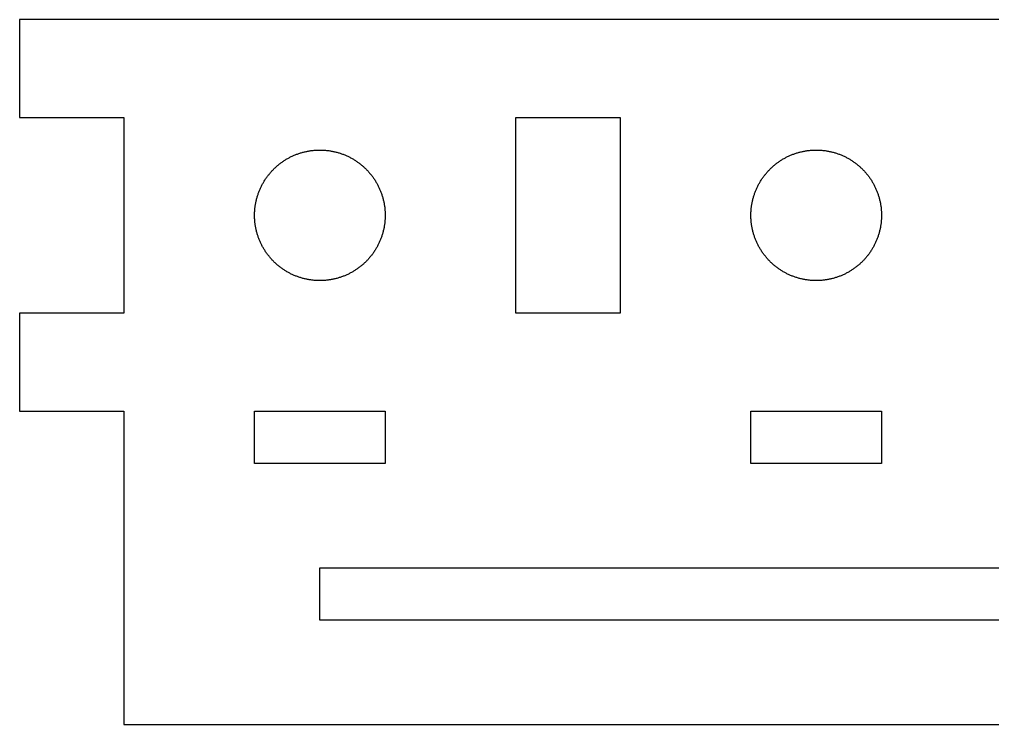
# Model space of a CAD drawing. Header units: metres. Extents: x -160 to 479, y -45 to 506.
# Drawn here: x -160 to -85.5, y -39 to 15 of the extents above; entities that cross this region are included whole.
import ezdxf

# ---------------------------------------------------------------- set-up
doc = ezdxf.new("R2010")
doc.units = ezdxf.units.M

msp = doc.modelspace()

# ---------------------------------------------------------------- linework, layer by layer
for p, q in [((152, 15), (-160, 15)), ((-160, 15), (-160, 7.5)), ((-160, 7.5), (-152, 7.5)), ((-152, 7.5), (-152, -7.5)), ((-122, -7.5), (-122, 7.5)), ((-122, 7.5), (-114, 7.5)), ((-114, 7.5), (-114, -7.5)), ((-139.242, 4.46919), (-139.186, 4.49702)), ((-139.186, 4.49702), (-139.129, 4.52412)), ((-139.129, 4.52412), (-139.072, 4.55052)), ((-139.072, 4.55052), (-139.015, 4.5762)), ((-139.015, 4.5762), (-138.957, 4.60115)), ((-138.957, 4.60115), (-138.899, 4.62538)), ((-138.899, 4.62538), (-138.841, 4.64888)), ((-138.841, 4.64888), (-138.782, 4.67163)), ((-138.782, 4.67163), (-138.723, 4.69366)), ((-138.723, 4.69366), (-138.664, 4.71495)), ((-138.664, 4.71495), (-138.605, 4.73549)), ((-138.605, 4.73549), (-138.545, 4.75528)), ((-138.545, 4.75528), (-138.485, 4.77432)), ((-138.485, 4.77432), (-138.425, 4.7926)), ((-138.425, 4.7926), (-138.365, 4.81013)), ((-138.365, 4.81013), (-138.304, 4.8269)), ((-138.304, 4.8269), (-138.243, 4.84291)), ((-138.243, 4.84291), (-138.182, 4.85815)), ((-138.182, 4.85815), (-138.121, 4.87262)), ((-138.121, 4.87262), (-138.06, 4.88634)), ((-138.06, 4.88634), (-137.999, 4.89926)), ((-137.999, 4.89926), (-137.937, 4.91142)), ((-137.937, 4.91142), (-137.875, 4.92282)), ((-137.875, 4.92282), (-137.813, 4.93343)), ((-137.813, 4.93343), (-137.751, 4.94325)), ((-137.751, 4.94325), (-137.689, 4.9523)), ((-137.689, 4.9523), (-137.627, 4.96057)), ((-137.627, 4.96057), (-137.564, 4.96805)), ((-137.564, 4.96805), (-137.502, 4.97475)), ((-137.502, 4.97475), (-137.439, 4.98067)), ((-137.439, 4.98067), (-137.377, 4.98579)), ((-137.377, 4.98579), (-137.314, 4.99013)), ((-137.314, 4.99013), (-137.251, 4.99368)), ((-137.251, 4.99368), (-137.188, 4.99644)), ((-137.188, 4.99644), (-137.126, 4.99841)), ((-137.126, 4.99841), (-137.063, 4.9996)), ((-137.063, 4.9996), (-137, 5)), ((-137, 5), (-136.937, 4.9996)), ((-136.937, 4.9996), (-136.874, 4.99841)), ((-136.874, 4.99841), (-136.812, 4.99644)), ((-136.812, 4.99644), (-136.749, 4.99368)), ((-136.749, 4.99368), (-136.686, 4.99013)), ((-136.686, 4.99013), (-136.623, 4.98579)), ((-136.623, 4.98579), (-136.561, 4.98067)), ((-136.561, 4.98067), (-136.498, 4.97475)), ((-136.498, 4.97475), (-136.436, 4.96805)), ((-136.436, 4.96805), (-136.373, 4.96057)), ((-136.373, 4.96057), (-136.311, 4.9523)), ((-136.311, 4.9523), (-136.249, 4.94325)), ((-136.249, 4.94325), (-136.187, 4.93343)), ((-136.187, 4.93343), (-136.125, 4.92282)), ((-136.125, 4.92282), (-136.063, 4.91142)), ((-136.063, 4.91142), (-136.001, 4.89926)), ((-136.001, 4.89926), (-135.94, 4.88634)), ((-135.94, 4.88634), (-135.879, 4.87262)), ((-135.879, 4.87262), (-135.818, 4.85815)), ((-135.818, 4.85815), (-135.757, 4.84291)), ((-135.757, 4.84291), (-135.696, 4.8269)), ((-135.696, 4.8269), (-135.635, 4.81013)), ((-135.635, 4.81013), (-135.575, 4.7926)), ((-135.575, 4.7926), (-135.515, 4.77432)), ((-135.515, 4.77432), (-135.455, 4.75528)), ((-135.455, 4.75528), (-135.395, 4.73549)), ((-135.395, 4.73549), (-135.336, 4.71495)), ((-135.336, 4.71495), (-135.277, 4.69366)), ((-135.277, 4.69366), (-135.218, 4.67163)), ((-135.218, 4.67163), (-135.159, 4.64888)), ((-135.159, 4.64888), (-135.101, 4.62538)), ((-135.101, 4.62538), (-135.043, 4.60115)), ((-135.043, 4.60115), (-134.985, 4.5762)), ((-134.985, 4.5762), (-134.928, 4.55052)), ((-134.928, 4.55052), (-134.871, 4.52412)), ((-134.871, 4.52412), (-134.814, 4.49702)), ((-134.814, 4.49702), (-134.758, 4.46919)), ((-101.242, 4.46919), (-101.186, 4.49702)), ((-101.186, 4.49702), (-101.129, 4.52412)), ((-101.129, 4.52412), (-101.072, 4.55052)), ((-101.072, 4.55052), (-101.015, 4.5762)), ((-101.015, 4.5762), (-100.957, 4.60115)), ((-100.957, 4.60115), (-100.899, 4.62538)), ((-100.899, 4.62538), (-100.841, 4.64888)), ((-100.841, 4.64888), (-100.782, 4.67163)), ((-100.782, 4.67163), (-100.723, 4.69366)), ((-100.723, 4.69366), (-100.664, 4.71495)), ((-100.664, 4.71495), (-100.605, 4.73549)), ((-100.605, 4.73549), (-100.545, 4.75528)), ((-100.545, 4.75528), (-100.485, 4.77432)), ((-100.485, 4.77432), (-100.425, 4.7926)), ((-100.425, 4.7926), (-100.365, 4.81013)), ((-100.365, 4.81013), (-100.304, 4.8269)), ((-100.304, 4.8269), (-100.243, 4.84291)), ((-100.243, 4.84291), (-100.182, 4.85815)), ((-100.182, 4.85815), (-100.121, 4.87262)), ((-100.121, 4.87262), (-100.06, 4.88634)), ((-100.06, 4.88634), (-99.9985, 4.89926)), ((-99.9985, 4.89926), (-99.9369, 4.91142)), ((-99.9369, 4.91142), (-99.8751, 4.92282)), ((-99.8751, 4.92282), (-99.8132, 4.93343)), ((-99.8132, 4.93343), (-99.7511, 4.94325)), ((-99.7511, 4.94325), (-99.6889, 4.9523)), ((-99.6889, 4.9523), (-99.6267, 4.96057)), ((-99.6267, 4.96057), (-99.5643, 4.96805)), ((-99.5643, 4.96805), (-99.5018, 4.97475)), ((-99.5018, 4.97475), (-99.4393, 4.98067)), ((-99.4393, 4.98067), (-99.3766, 4.98579)), ((-99.3766, 4.98579), (-99.3139, 4.99013)), ((-99.3139, 4.99013), (-99.2512, 4.99368)), ((-99.2512, 4.99368), (-99.1884, 4.99644)), ((-99.1884, 4.99644), (-99.1256, 4.99841)), ((-99.1256, 4.99841), (-99.0628, 4.9996)), ((-99.0628, 4.9996), (-99, 5)), ((-99, 5), (-98.9372, 4.9996)), ((-98.9372, 4.9996), (-98.8743, 4.99841)), ((-98.8743, 4.99841), (-98.8115, 4.99644)), ((-98.8115, 4.99644), (-98.7488, 4.99368)), ((-98.7488, 4.99368), (-98.686, 4.99013)), ((-98.686, 4.99013), (-98.6234, 4.98579)), ((-98.6234, 4.98579), (-98.5607, 4.98067)), ((-98.5607, 4.98067), (-98.4982, 4.97475)), ((-98.4982, 4.97475), (-98.4357, 4.96805)), ((-98.4357, 4.96805), (-98.3733, 4.96057)), ((-98.3733, 4.96057), (-98.311, 4.9523)), ((-98.311, 4.9523), (-98.2489, 4.94325)), ((-98.2489, 4.94325), (-98.1868, 4.93343)), ((-98.1868, 4.93343), (-98.1249, 4.92282)), ((-98.1249, 4.92282), (-98.0631, 4.91142)), ((-98.0631, 4.91142), (-98.0014, 4.89926)), ((-98.0014, 4.89926), (-97.94, 4.88634)), ((-97.94, 4.88634), (-97.8786, 4.87262)), ((-97.8786, 4.87262), (-97.8175, 4.85815)), ((-97.8175, 4.85815), (-97.7565, 4.84291)), ((-97.7565, 4.84291), (-97.6958, 4.8269)), ((-97.6958, 4.8269), (-97.6352, 4.81013)), ((-97.6352, 4.81013), (-97.5749, 4.7926)), ((-97.5749, 4.7926), (-97.5148, 4.77432)), ((-97.5148, 4.77432), (-97.4549, 4.75528)), ((-97.4549, 4.75528), (-97.3953, 4.73549)), ((-97.3953, 4.73549), (-97.3359, 4.71495)), ((-97.3359, 4.71495), (-97.2768, 4.69366)), ((-97.2768, 4.69366), (-97.2179, 4.67163)), ((-97.2179, 4.67163), (-97.1594, 4.64888)), ((-97.1594, 4.64888), (-97.1011, 4.62538)), ((-97.1011, 4.62538), (-97.0431, 4.60115)), ((-97.0431, 4.60115), (-96.9855, 4.5762)), ((-96.9855, 4.5762), (-96.9281, 4.55052)), ((-96.9281, 4.55052), (-96.8711, 4.52412)), ((-96.8711, 4.52412), (-96.8144, 4.49702)), ((-96.8144, 4.49702), (-96.7581, 4.46919)), ((-140.377, 3.68756), (-140.33, 3.72969)), ((-140.33, 3.72969), (-140.283, 3.77126)), ((-140.283, 3.77126), (-140.235, 3.81221)), ((-140.235, 3.81221), (-140.187, 3.85255)), ((-140.187, 3.85255), (-140.138, 3.8923)), ((-140.138, 3.8923), (-140.089, 3.93143)), ((-140.089, 3.93143), (-140.04, 3.96994)), ((-140.04, 3.96994), (-139.99, 4.00783)), ((-139.99, 4.00783), (-139.939, 4.04507)), ((-139.939, 4.04507), (-139.888, 4.0817)), ((-139.888, 4.0817), (-139.836, 4.11766)), ((-139.836, 4.11766), (-139.784, 4.15297)), ((-139.784, 4.15297), (-139.732, 4.18764)), ((-139.732, 4.18764), (-139.679, 4.22163)), ((-139.679, 4.22163), (-139.626, 4.25496)), ((-139.626, 4.25496), (-139.572, 4.28763)), ((-139.572, 4.28763), (-139.518, 4.31961)), ((-139.518, 4.31961), (-139.464, 4.35091)), ((-139.464, 4.35091), (-139.409, 4.38153)), ((-139.409, 4.38153), (-139.354, 4.41145)), ((-139.354, 4.41145), (-139.298, 4.44067)), ((-139.298, 4.44067), (-139.242, 4.46919)), ((-134.758, 4.46919), (-134.702, 4.44067)), ((-134.702, 4.44067), (-134.646, 4.41145)), ((-134.646, 4.41145), (-134.591, 4.38153)), ((-134.591, 4.38153), (-134.536, 4.35091)), ((-134.536, 4.35091), (-134.482, 4.31961)), ((-134.482, 4.31961), (-134.428, 4.28763)), ((-134.428, 4.28763), (-134.374, 4.25496)), ((-134.374, 4.25496), (-134.321, 4.22163)), ((-134.321, 4.22163), (-134.268, 4.18764)), ((-134.268, 4.18764), (-134.216, 4.15297)), ((-134.216, 4.15297), (-134.164, 4.11766)), ((-134.164, 4.11766), (-134.112, 4.0817)), ((-134.112, 4.0817), (-134.061, 4.04507)), ((-134.061, 4.04507), (-134.01, 4.00783)), ((-134.01, 4.00783), (-133.96, 3.96994)), ((-133.96, 3.96994), (-133.911, 3.93143)), ((-133.911, 3.93143), (-133.862, 3.8923)), ((-133.862, 3.8923), (-133.813, 3.85255)), ((-133.813, 3.85255), (-133.765, 3.81221)), ((-133.765, 3.81221), (-133.717, 3.77126)), ((-133.717, 3.77126), (-133.67, 3.72969)), ((-133.67, 3.72969), (-133.623, 3.68756)), ((-102.377, 3.68756), (-102.33, 3.72969)), ((-102.33, 3.72969), (-102.283, 3.77126)), ((-102.283, 3.77126), (-102.235, 3.81221)), ((-102.235, 3.81221), (-102.187, 3.85255)), ((-102.187, 3.85255), (-102.138, 3.8923)), ((-102.138, 3.8923), (-102.089, 3.93143)), ((-102.089, 3.93143), (-102.04, 3.96994)), ((-102.04, 3.96994), (-101.99, 4.00783)), ((-101.99, 4.00783), (-101.939, 4.04507)), ((-101.939, 4.04507), (-101.888, 4.0817)), ((-101.888, 4.0817), (-101.836, 4.11766)), ((-101.836, 4.11766), (-101.784, 4.15297)), ((-101.784, 4.15297), (-101.732, 4.18764)), ((-101.732, 4.18764), (-101.679, 4.22163)), ((-101.679, 4.22163), (-101.626, 4.25496)), ((-101.626, 4.25496), (-101.572, 4.28763)), ((-101.572, 4.28763), (-101.518, 4.31961)), ((-101.518, 4.31961), (-101.464, 4.35091)), ((-101.464, 4.35091), (-101.409, 4.38153)), ((-101.409, 4.38153), (-101.354, 4.41145)), ((-101.354, 4.41145), (-101.298, 4.44067)), ((-101.298, 4.44067), (-101.242, 4.46919)), ((-96.7581, 4.46919), (-96.7021, 4.44067)), ((-96.7021, 4.44067), (-96.6465, 4.41145)), ((-96.6465, 4.41145), (-96.5912, 4.38153)), ((-96.5912, 4.38153), (-96.5364, 4.35091)), ((-96.5364, 4.35091), (-96.4819, 4.31961)), ((-96.4819, 4.31961), (-96.4278, 4.28763)), ((-96.4278, 4.28763), (-96.3741, 4.25496)), ((-96.3741, 4.25496), (-96.3209, 4.22163)), ((-96.3209, 4.22163), (-96.268, 4.18764)), ((-96.268, 4.18764), (-96.2156, 4.15297)), ((-96.2156, 4.15297), (-96.1637, 4.11766)), ((-96.1637, 4.11766), (-96.1121, 4.0817)), ((-96.1121, 4.0817), (-96.0611, 4.04507)), ((-96.0611, 4.04507), (-96.0105, 4.00783)), ((-96.0105, 4.00783), (-95.9603, 3.96994)), ((-95.9603, 3.96994), (-95.9107, 3.93143)), ((-95.9107, 3.93143), (-95.8615, 3.8923)), ((-95.8615, 3.8923), (-95.8129, 3.85255)), ((-95.8129, 3.85255), (-95.7647, 3.81221)), ((-95.7647, 3.81221), (-95.7171, 3.77126)), ((-95.7171, 3.77126), (-95.6699, 3.72969)), ((-95.6699, 3.72969), (-95.6233, 3.68756)), ((-141.045, 2.93892), (-141.008, 2.98952)), ((-141.008, 2.98952), (-140.97, 3.03964)), ((-140.97, 3.03964), (-140.931, 3.08929)), ((-140.931, 3.08929), (-140.892, 3.13844)), ((-140.892, 3.13844), (-140.853, 3.18712)), ((-140.853, 3.18712), (-140.812, 3.23528)), ((-140.812, 3.23528), (-140.771, 3.28293)), ((-140.771, 3.28293), (-140.73, 3.33005)), ((-140.73, 3.33005), (-140.688, 3.37666)), ((-140.688, 3.37666), (-140.645, 3.42273)), ((-140.645, 3.42273), (-140.602, 3.46826)), ((-140.602, 3.46826), (-140.558, 3.51324)), ((-140.558, 3.51324), (-140.513, 3.55768)), ((-140.513, 3.55768), (-140.468, 3.60153)), ((-140.468, 3.60153), (-140.423, 3.64484)), ((-140.423, 3.64484), (-140.377, 3.68756)), ((-133.623, 3.68756), (-133.577, 3.64484)), ((-133.577, 3.64484), (-133.532, 3.60153)), ((-133.532, 3.60153), (-133.487, 3.55768)), ((-133.487, 3.55768), (-133.442, 3.51324)), ((-133.442, 3.51324), (-133.398, 3.46826)), ((-133.398, 3.46826), (-133.355, 3.42273)), ((-133.355, 3.42273), (-133.312, 3.37666)), ((-133.312, 3.37666), (-133.27, 3.33005)), ((-133.27, 3.33005), (-133.229, 3.28293)), ((-133.229, 3.28293), (-133.188, 3.23528)), ((-133.188, 3.23528), (-133.147, 3.18712)), ((-133.147, 3.18712), (-133.108, 3.13844)), ((-133.108, 3.13844), (-133.069, 3.08929)), ((-133.069, 3.08929), (-133.03, 3.03964)), ((-133.03, 3.03964), (-132.992, 2.98952)), ((-132.992, 2.98952), (-132.955, 2.93892)), ((-103.045, 2.93892), (-103.008, 2.98952)), ((-103.008, 2.98952), (-102.97, 3.03964)), ((-102.97, 3.03964), (-102.931, 3.08929)), ((-102.931, 3.08929), (-102.892, 3.13844)), ((-102.892, 3.13844), (-102.853, 3.18712)), ((-102.853, 3.18712), (-102.812, 3.23528)), ((-102.812, 3.23528), (-102.771, 3.28293)), ((-102.771, 3.28293), (-102.73, 3.33005)), ((-102.73, 3.33005), (-102.688, 3.37666)), ((-102.688, 3.37666), (-102.645, 3.42273)), ((-102.645, 3.42273), (-102.602, 3.46826)), ((-102.602, 3.46826), (-102.558, 3.51324)), ((-102.558, 3.51324), (-102.513, 3.55768)), ((-102.513, 3.55768), (-102.468, 3.60153)), ((-102.468, 3.60153), (-102.423, 3.64484)), ((-102.423, 3.64484), (-102.377, 3.68756)), ((-95.6233, 3.68756), (-95.5773, 3.64484)), ((-95.5773, 3.64484), (-95.5317, 3.60153)), ((-95.5317, 3.60153), (-95.4867, 3.55768)), ((-95.4867, 3.55768), (-95.4423, 3.51324)), ((-95.4423, 3.51324), (-95.3985, 3.46826)), ((-95.3985, 3.46826), (-95.3551, 3.42273)), ((-95.3551, 3.42273), (-95.3124, 3.37666)), ((-95.3124, 3.37666), (-95.2703, 3.33005)), ((-95.2703, 3.33005), (-95.2287, 3.28293)), ((-95.2287, 3.28293), (-95.1878, 3.23528)), ((-95.1878, 3.23528), (-95.1474, 3.18712)), ((-95.1474, 3.18712), (-95.1077, 3.13844)), ((-95.1077, 3.13844), (-95.0686, 3.08929)), ((-95.0686, 3.08929), (-95.03, 3.03964)), ((-95.03, 3.03964), (-94.9922, 2.98952)), ((-94.9922, 2.98952), (-94.9549, 2.93892)), ((-141.497, 2.18558), (-141.469, 2.24191)), ((-141.469, 2.24191), (-141.441, 2.2979)), ((-141.441, 2.2979), (-141.411, 2.35352)), ((-141.411, 2.35352), (-141.382, 2.40877)), ((-141.382, 2.40877), (-141.351, 2.46362)), ((-141.351, 2.46362), (-141.32, 2.51811)), ((-141.32, 2.51811), (-141.288, 2.57219)), ((-141.288, 2.57219), (-141.255, 2.62587)), ((-141.255, 2.62587), (-141.222, 2.67912)), ((-141.222, 2.67912), (-141.188, 2.73196)), ((-141.188, 2.73196), (-141.153, 2.78438)), ((-141.153, 2.78438), (-141.118, 2.83633)), ((-141.118, 2.83633), (-141.082, 2.88786)), ((-141.082, 2.88786), (-141.045, 2.93892)), ((-132.955, 2.93892), (-132.918, 2.88786)), ((-132.918, 2.88786), (-132.882, 2.83633)), ((-132.882, 2.83633), (-132.847, 2.78438)), ((-132.847, 2.78438), (-132.812, 2.73196)), ((-132.812, 2.73196), (-132.778, 2.67912)), ((-132.778, 2.67912), (-132.745, 2.62587)), ((-132.745, 2.62587), (-132.712, 2.57219)), ((-132.712, 2.57219), (-132.68, 2.51811)), ((-132.68, 2.51811), (-132.649, 2.46362)), ((-132.649, 2.46362), (-132.618, 2.40877)), ((-132.618, 2.40877), (-132.589, 2.35352)), ((-132.589, 2.35352), (-132.559, 2.2979)), ((-132.559, 2.2979), (-132.531, 2.24191)), ((-132.531, 2.24191), (-132.503, 2.18558)), ((-103.497, 2.18558), (-103.469, 2.24191)), ((-103.469, 2.24191), (-103.441, 2.2979)), ((-103.441, 2.2979), (-103.411, 2.35352)), ((-103.411, 2.35352), (-103.382, 2.40877)), ((-103.382, 2.40877), (-103.351, 2.46362)), ((-103.351, 2.46362), (-103.32, 2.51811)), ((-103.32, 2.51811), (-103.288, 2.57219)), ((-103.288, 2.57219), (-103.255, 2.62587)), ((-103.255, 2.62587), (-103.222, 2.67912)), ((-103.222, 2.67912), (-103.188, 2.73196)), ((-103.188, 2.73196), (-103.153, 2.78438)), ((-103.153, 2.78438), (-103.118, 2.83633)), ((-103.118, 2.83633), (-103.082, 2.88786)), ((-103.082, 2.88786), (-103.045, 2.93892)), ((-94.9549, 2.93892), (-94.9183, 2.88786)), ((-94.9183, 2.88786), (-94.8823, 2.83633)), ((-94.8823, 2.83633), (-94.847, 2.78438)), ((-94.847, 2.78438), (-94.8123, 2.73196)), ((-94.8123, 2.73196), (-94.7784, 2.67912)), ((-94.7784, 2.67912), (-94.745, 2.62587)), ((-94.745, 2.62587), (-94.7124, 2.57219)), ((-94.7124, 2.57219), (-94.6804, 2.51811)), ((-94.6804, 2.51811), (-94.6491, 2.46362)), ((-94.6491, 2.46362), (-94.6185, 2.40877)), ((-94.6185, 2.40877), (-94.5885, 2.35352)), ((-94.5885, 2.35352), (-94.5593, 2.2979)), ((-94.5593, 2.2979), (-94.5308, 2.24191)), ((-94.5308, 2.24191), (-94.503, 2.18558)), ((-141.774, 1.4852), (-141.755, 1.54507)), ((-141.755, 1.54507), (-141.735, 1.60471)), ((-141.735, 1.60471), (-141.715, 1.66409)), ((-141.715, 1.66409), (-141.694, 1.72321)), ((-141.694, 1.72321), (-141.672, 1.78206)), ((-141.672, 1.78206), (-141.649, 1.84062)), ((-141.649, 1.84062), (-141.625, 1.8989)), ((-141.625, 1.8989), (-141.601, 1.95686)), ((-141.601, 1.95686), (-141.576, 2.01453)), ((-141.576, 2.01453), (-141.551, 2.07187)), ((-141.551, 2.07187), (-141.524, 2.12889)), ((-141.524, 2.12889), (-141.497, 2.18558)), ((-132.503, 2.18558), (-132.476, 2.12889)), ((-132.476, 2.12889), (-132.449, 2.07187)), ((-132.449, 2.07187), (-132.424, 2.01453)), ((-132.424, 2.01453), (-132.399, 1.95686)), ((-132.399, 1.95686), (-132.375, 1.8989)), ((-132.375, 1.8989), (-132.351, 1.84062)), ((-132.351, 1.84062), (-132.328, 1.78206)), ((-132.328, 1.78206), (-132.306, 1.72321)), ((-132.306, 1.72321), (-132.285, 1.66409)), ((-132.285, 1.66409), (-132.264, 1.60471)), ((-132.264, 1.60471), (-132.245, 1.54507)), ((-132.245, 1.54507), (-132.226, 1.4852)), ((-103.774, 1.4852), (-103.755, 1.54507)), ((-103.755, 1.54507), (-103.735, 1.60471)), ((-103.735, 1.60471), (-103.715, 1.66409)), ((-103.715, 1.66409), (-103.694, 1.72321)), ((-103.694, 1.72321), (-103.672, 1.78206)), ((-103.672, 1.78206), (-103.649, 1.84062)), ((-103.649, 1.84062), (-103.625, 1.8989)), ((-103.625, 1.8989), (-103.601, 1.95686)), ((-103.601, 1.95686), (-103.576, 2.01453)), ((-103.576, 2.01453), (-103.551, 2.07187)), ((-103.551, 2.07187), (-103.524, 2.12889)), ((-103.524, 2.12889), (-103.497, 2.18558)), ((-94.503, 2.18558), (-94.4759, 2.12889)), ((-94.4759, 2.12889), (-94.4495, 2.07187)), ((-94.4495, 2.07187), (-94.4238, 2.01453)), ((-94.4238, 2.01453), (-94.3988, 1.95686)), ((-94.3988, 1.95686), (-94.3746, 1.8989)), ((-94.3746, 1.8989), (-94.3511, 1.84062)), ((-94.3511, 1.84062), (-94.3284, 1.78206)), ((-94.3284, 1.78206), (-94.3063, 1.72321)), ((-94.3063, 1.72321), (-94.285, 1.66409)), ((-94.285, 1.66409), (-94.2645, 1.60471)), ((-94.2645, 1.60471), (-94.2447, 1.54507)), ((-94.2447, 1.54507), (-94.2257, 1.4852)), ((-141.952, 0.68895), (-141.943, 0.75111)), ((-141.943, 0.75111), (-141.933, 0.81317)), ((-141.933, 0.81317), (-141.923, 0.87511)), ((-141.923, 0.87511), (-141.911, 0.9369)), ((-141.911, 0.9369), (-141.899, 0.99853)), ((-141.899, 0.99853), (-141.886, 1.06003)), ((-141.886, 1.06003), (-141.873, 1.12135)), ((-141.873, 1.12135), (-141.858, 1.18248)), ((-141.858, 1.18248), (-141.843, 1.24344)), ((-141.843, 1.24344), (-141.827, 1.3042)), ((-141.827, 1.3042), (-141.81, 1.36475)), ((-141.81, 1.36475), (-141.793, 1.42509)), ((-141.793, 1.42509), (-141.774, 1.4852)), ((-132.226, 1.4852), (-132.207, 1.42509)), ((-132.207, 1.42509), (-132.19, 1.36475)), ((-132.19, 1.36475), (-132.173, 1.3042)), ((-132.173, 1.3042), (-132.157, 1.24344)), ((-132.157, 1.24344), (-132.142, 1.18248)), ((-132.142, 1.18248), (-132.127, 1.12135)), ((-132.127, 1.12135), (-132.114, 1.06003)), ((-132.114, 1.06003), (-132.101, 0.99853)), ((-132.101, 0.99853), (-132.089, 0.9369)), ((-132.089, 0.9369), (-132.077, 0.87511)), ((-132.077, 0.87511), (-132.067, 0.81317)), ((-132.067, 0.81317), (-132.057, 0.75111)), ((-132.057, 0.75111), (-132.048, 0.68895)), ((-103.952, 0.68895), (-103.943, 0.75111)), ((-103.943, 0.75111), (-103.933, 0.81317)), ((-103.933, 0.81317), (-103.923, 0.87511)), ((-103.923, 0.87511), (-103.911, 0.9369)), ((-103.911, 0.9369), (-103.899, 0.99853)), ((-103.899, 0.99853), (-103.886, 1.06003)), ((-103.886, 1.06003), (-103.873, 1.12135)), ((-103.873, 1.12135), (-103.858, 1.18248)), ((-103.858, 1.18248), (-103.843, 1.24344)), ((-103.843, 1.24344), (-103.827, 1.3042)), ((-103.827, 1.3042), (-103.81, 1.36475)), ((-103.81, 1.36475), (-103.793, 1.42509)), ((-103.793, 1.42509), (-103.774, 1.4852)), ((-94.2257, 1.4852), (-94.2074, 1.42509)), ((-94.2074, 1.42509), (-94.1898, 1.36475)), ((-94.1898, 1.36475), (-94.1731, 1.3042)), ((-94.1731, 1.3042), (-94.1571, 1.24344)), ((-94.1571, 1.24344), (-94.1418, 1.18248)), ((-94.1418, 1.18248), (-94.1274, 1.12135)), ((-94.1274, 1.12135), (-94.1136, 1.06003)), ((-94.1136, 1.06003), (-94.1007, 0.99853)), ((-94.1007, 0.99853), (-94.0886, 0.9369)), ((-94.0886, 0.9369), (-94.0772, 0.87511)), ((-94.0772, 0.87511), (-94.0666, 0.81317)), ((-94.0666, 0.81317), (-94.0567, 0.75111)), ((-94.0567, 0.75111), (-94.0477, 0.68895)), ((-142, 0.06282), (-141.998, 0.12564)), ((-142, 0), (-142, 0.06282)), ((-142, -0.06282), (-142, 0)), ((-141.998, 0.12564), (-141.996, 0.18845)), ((-141.996, 0.18845), (-141.994, 0.25122)), ((-141.994, 0.25122), (-141.99, 0.31395)), ((-141.99, 0.31395), (-141.986, 0.37663)), ((-141.986, 0.37663), (-141.981, 0.43926)), ((-141.981, 0.43926), (-141.975, 0.5018)), ((-141.975, 0.5018), (-141.968, 0.56427)), ((-141.968, 0.56427), (-141.961, 0.62666)), ((-141.961, 0.62666), (-141.952, 0.68895)), ((-132.048, 0.68895), (-132.039, 0.62666)), ((-132.039, 0.62666), (-132.032, 0.56427)), ((-132.032, 0.56427), (-132.025, 0.5018)), ((-132.025, 0.5018), (-132.019, 0.43926)), ((-132.019, 0.43926), (-132.014, 0.37663)), ((-132.014, 0.37663), (-132.01, 0.31395)), ((-132.01, 0.31395), (-132.006, 0.25122)), ((-132.006, 0.25122), (-132.004, 0.18845)), ((-132.004, 0.18845), (-132.002, 0.12564)), ((-132.002, 0.12564), (-132, 0.06282)), ((-132, 0.06282), (-132, 0)), ((-132, 0), (-132, -0.06282)), ((-104, 0.06282), (-103.998, 0.12564)), ((-104, 0), (-104, 0.06282)), ((-104, -0.06282), (-104, 0)), ((-103.998, 0.12564), (-103.996, 0.18845)), ((-103.996, 0.18845), (-103.994, 0.25122)), ((-103.994, 0.25122), (-103.99, 0.31395)), ((-103.99, 0.31395), (-103.986, 0.37663)), ((-103.986, 0.37663), (-103.981, 0.43926)), ((-103.981, 0.43926), (-103.975, 0.5018)), ((-103.975, 0.5018), (-103.968, 0.56427)), ((-103.968, 0.56427), (-103.961, 0.62666)), ((-103.961, 0.62666), (-103.952, 0.68895)), ((-94.0477, 0.68895), (-94.0394, 0.62666)), ((-94.0394, 0.62666), (-94.0319, 0.56427)), ((-94.0319, 0.56427), (-94.0252, 0.5018)), ((-94.0252, 0.5018), (-94.0193, 0.43926)), ((-94.0193, 0.43926), (-94.0142, 0.37663)), ((-94.0142, 0.37663), (-94.0099, 0.31395)), ((-94.0099, 0.31395), (-94.0063, 0.25122)), ((-94.0063, 0.25122), (-94.0035, 0.18845)), ((-94.0035, 0.18845), (-94.0016, 0.12564)), ((-94.0016, 0.12564), (-94.0004, 0.06282)), ((-94.0004, 0.06282), (-94, 0)), ((-94, 0), (-94.0004, -0.06282)), ((-141.998, -0.12564), (-142, -0.06282)), ((-141.996, -0.18845), (-141.998, -0.12564)), ((-141.994, -0.25122), (-141.996, -0.18845)), ((-141.99, -0.31395), (-141.994, -0.25122)), ((-141.986, -0.37663), (-141.99, -0.31395)), ((-141.981, -0.43926), (-141.986, -0.37663)), ((-141.975, -0.5018), (-141.981, -0.43926)), ((-141.968, -0.56427), (-141.975, -0.5018)), ((-141.961, -0.62666), (-141.968, -0.56427)), ((-141.952, -0.68895), (-141.961, -0.62666)), ((-141.943, -0.75111), (-141.952, -0.68895)), ((-132.048, -0.68895), (-132.057, -0.75111)), ((-132.039, -0.62666), (-132.048, -0.68895)), ((-132.032, -0.56427), (-132.039, -0.62666)), ((-132.025, -0.5018), (-132.032, -0.56427)), ((-132.019, -0.43926), (-132.025, -0.5018)), ((-132.014, -0.37663), (-132.019, -0.43926)), ((-132.01, -0.31395), (-132.014, -0.37663)), ((-132.006, -0.25122), (-132.01, -0.31395)), ((-132.004, -0.18845), (-132.006, -0.25122)), ((-132.002, -0.12564), (-132.004, -0.18845)), ((-132, -0.06282), (-132.002, -0.12564)), ((-103.998, -0.12564), (-104, -0.06282)), ((-103.996, -0.18845), (-103.998, -0.12564)), ((-103.994, -0.25122), (-103.996, -0.18845)), ((-103.99, -0.31395), (-103.994, -0.25122)), ((-103.986, -0.37663), (-103.99, -0.31395)), ((-103.981, -0.43926), (-103.986, -0.37663)), ((-103.975, -0.5018), (-103.981, -0.43926)), ((-103.968, -0.56427), (-103.975, -0.5018)), ((-103.961, -0.62666), (-103.968, -0.56427)), ((-103.952, -0.68895), (-103.961, -0.62666)), ((-103.943, -0.75111), (-103.952, -0.68895)), ((-94.0477, -0.68895), (-94.0567, -0.75111)), ((-94.0394, -0.62666), (-94.0477, -0.68895)), ((-94.0319, -0.56427), (-94.0394, -0.62666)), ((-94.0252, -0.5018), (-94.0319, -0.56427)), ((-94.0193, -0.43926), (-94.0252, -0.5018)), ((-94.0142, -0.37663), (-94.0193, -0.43926)), ((-94.0099, -0.31395), (-94.0142, -0.37663)), ((-94.0063, -0.25122), (-94.0099, -0.31395)), ((-94.0035, -0.18845), (-94.0063, -0.25122)), ((-94.0016, -0.12564), (-94.0035, -0.18845)), ((-94.0004, -0.06282), (-94.0016, -0.12564)), ((-141.933, -0.81317), (-141.943, -0.75111)), ((-141.923, -0.87511), (-141.933, -0.81317)), ((-141.911, -0.9369), (-141.923, -0.87511)), ((-141.899, -0.99853), (-141.911, -0.9369)), ((-141.886, -1.06003), (-141.899, -0.99853)), ((-141.873, -1.12135), (-141.886, -1.06003)), ((-141.858, -1.18248), (-141.873, -1.12135)), ((-141.843, -1.24344), (-141.858, -1.18248)), ((-141.827, -1.3042), (-141.843, -1.24344)), ((-141.81, -1.36475), (-141.827, -1.3042)), ((-141.793, -1.42509), (-141.81, -1.36475)), ((-141.774, -1.4852), (-141.793, -1.42509)), ((-141.755, -1.54507), (-141.774, -1.4852)), ((-132.226, -1.4852), (-132.245, -1.54507)), ((-132.207, -1.42509), (-132.226, -1.4852)), ((-132.19, -1.36475), (-132.207, -1.42509)), ((-132.173, -1.3042), (-132.19, -1.36475)), ((-132.157, -1.24344), (-132.173, -1.3042)), ((-132.142, -1.18248), (-132.157, -1.24344)), ((-132.127, -1.12135), (-132.142, -1.18248)), ((-132.114, -1.06003), (-132.127, -1.12135)), ((-132.101, -0.99853), (-132.114, -1.06003)), ((-132.089, -0.9369), (-132.101, -0.99853)), ((-132.077, -0.87511), (-132.089, -0.9369)), ((-132.067, -0.81317), (-132.077, -0.87511)), ((-132.057, -0.75111), (-132.067, -0.81317)), ((-103.933, -0.81317), (-103.943, -0.75111)), ((-103.923, -0.87511), (-103.933, -0.81317)), ((-103.911, -0.9369), (-103.923, -0.87511)), ((-103.899, -0.99853), (-103.911, -0.9369)), ((-103.886, -1.06003), (-103.899, -0.99853)), ((-103.873, -1.12135), (-103.886, -1.06003)), ((-103.858, -1.18248), (-103.873, -1.12135)), ((-103.843, -1.24344), (-103.858, -1.18248)), ((-103.827, -1.3042), (-103.843, -1.24344)), ((-103.81, -1.36475), (-103.827, -1.3042)), ((-103.793, -1.42509), (-103.81, -1.36475)), ((-103.774, -1.4852), (-103.793, -1.42509)), ((-103.755, -1.54507), (-103.774, -1.4852)), ((-94.2257, -1.4852), (-94.2447, -1.54507)), ((-94.2074, -1.42509), (-94.2257, -1.4852)), ((-94.1898, -1.36475), (-94.2074, -1.42509)), ((-94.1731, -1.3042), (-94.1898, -1.36475)), ((-94.1571, -1.24344), (-94.1731, -1.3042)), ((-94.1418, -1.18248), (-94.1571, -1.24344)), ((-94.1274, -1.12135), (-94.1418, -1.18248)), ((-94.1136, -1.06003), (-94.1274, -1.12135)), ((-94.1007, -0.99853), (-94.1136, -1.06003)), ((-94.0886, -0.9369), (-94.1007, -0.99853)), ((-94.0772, -0.87511), (-94.0886, -0.9369)), ((-94.0666, -0.81317), (-94.0772, -0.87511)), ((-94.0567, -0.75111), (-94.0666, -0.81317)), ((-141.735, -1.60471), (-141.755, -1.54507)), ((-141.715, -1.66409), (-141.735, -1.60471)), ((-141.694, -1.72321), (-141.715, -1.66409)), ((-141.672, -1.78206), (-141.694, -1.72321)), ((-141.649, -1.84062), (-141.672, -1.78206)), ((-141.625, -1.8989), (-141.649, -1.84062)), ((-141.601, -1.95686), (-141.625, -1.8989)), ((-141.576, -2.01453), (-141.601, -1.95686)), ((-141.551, -2.07187), (-141.576, -2.01453)), ((-141.524, -2.12889), (-141.551, -2.07187)), ((-141.497, -2.18558), (-141.524, -2.12889)), ((-141.469, -2.24191), (-141.497, -2.18558)), ((-132.503, -2.18558), (-132.531, -2.24191)), ((-132.476, -2.12889), (-132.503, -2.18558)), ((-132.449, -2.07187), (-132.476, -2.12889)), ((-132.424, -2.01453), (-132.449, -2.07187)), ((-132.399, -1.95686), (-132.424, -2.01453)), ((-132.375, -1.8989), (-132.399, -1.95686)), ((-132.351, -1.84062), (-132.375, -1.8989)), ((-132.328, -1.78206), (-132.351, -1.84062)), ((-132.306, -1.72321), (-132.328, -1.78206)), ((-132.285, -1.66409), (-132.306, -1.72321)), ((-132.264, -1.60471), (-132.285, -1.66409)), ((-132.245, -1.54507), (-132.264, -1.60471)), ((-103.735, -1.60471), (-103.755, -1.54507)), ((-103.715, -1.66409), (-103.735, -1.60471)), ((-103.694, -1.72321), (-103.715, -1.66409)), ((-103.672, -1.78206), (-103.694, -1.72321)), ((-103.649, -1.84062), (-103.672, -1.78206)), ((-103.625, -1.8989), (-103.649, -1.84062)), ((-103.601, -1.95686), (-103.625, -1.8989)), ((-103.576, -2.01453), (-103.601, -1.95686)), ((-103.551, -2.07187), (-103.576, -2.01453)), ((-103.524, -2.12889), (-103.551, -2.07187)), ((-103.497, -2.18558), (-103.524, -2.12889)), ((-103.469, -2.24191), (-103.497, -2.18558)), ((-94.503, -2.18558), (-94.5308, -2.24191)), ((-94.4759, -2.12889), (-94.503, -2.18558)), ((-94.4495, -2.07187), (-94.4759, -2.12889)), ((-94.4238, -2.01453), (-94.4495, -2.07187)), ((-94.3988, -1.95686), (-94.4238, -2.01453)), ((-94.3746, -1.8989), (-94.3988, -1.95686)), ((-94.3511, -1.84062), (-94.3746, -1.8989)), ((-94.3284, -1.78206), (-94.3511, -1.84062)), ((-94.3063, -1.72321), (-94.3284, -1.78206)), ((-94.285, -1.66409), (-94.3063, -1.72321)), ((-94.2645, -1.60471), (-94.285, -1.66409)), ((-94.2447, -1.54507), (-94.2645, -1.60471)), ((-141.441, -2.2979), (-141.469, -2.24191)), ((-141.411, -2.35352), (-141.441, -2.2979)), ((-141.382, -2.40877), (-141.411, -2.35352)), ((-141.351, -2.46362), (-141.382, -2.40877)), ((-141.32, -2.51811), (-141.351, -2.46362)), ((-141.288, -2.57219), (-141.32, -2.51811)), ((-141.255, -2.62587), (-141.288, -2.57219)), ((-141.222, -2.67912), (-141.255, -2.62587)), ((-141.188, -2.73196), (-141.222, -2.67912)), ((-141.153, -2.78438), (-141.188, -2.73196)), ((-141.118, -2.83633), (-141.153, -2.78438)), ((-141.082, -2.88786), (-141.118, -2.83633)), ((-141.045, -2.93892), (-141.082, -2.88786)), ((-141.008, -2.98952), (-141.045, -2.93892)), ((-132.955, -2.93892), (-132.992, -2.98952)), ((-132.918, -2.88786), (-132.955, -2.93892)), ((-132.882, -2.83633), (-132.918, -2.88786)), ((-132.847, -2.78438), (-132.882, -2.83633)), ((-132.812, -2.73196), (-132.847, -2.78438)), ((-132.778, -2.67912), (-132.812, -2.73196)), ((-132.745, -2.62587), (-132.778, -2.67912)), ((-132.712, -2.57219), (-132.745, -2.62587)), ((-132.68, -2.51811), (-132.712, -2.57219)), ((-132.649, -2.46362), (-132.68, -2.51811)), ((-132.618, -2.40877), (-132.649, -2.46362)), ((-132.589, -2.35352), (-132.618, -2.40877)), ((-132.559, -2.2979), (-132.589, -2.35352)), ((-132.531, -2.24191), (-132.559, -2.2979)), ((-103.441, -2.2979), (-103.469, -2.24191)), ((-103.411, -2.35352), (-103.441, -2.2979)), ((-103.382, -2.40877), (-103.411, -2.35352)), ((-103.351, -2.46362), (-103.382, -2.40877)), ((-103.32, -2.51811), (-103.351, -2.46362)), ((-103.288, -2.57219), (-103.32, -2.51811)), ((-103.255, -2.62587), (-103.288, -2.57219)), ((-103.222, -2.67912), (-103.255, -2.62587)), ((-103.188, -2.73196), (-103.222, -2.67912)), ((-103.153, -2.78438), (-103.188, -2.73196)), ((-103.118, -2.83633), (-103.153, -2.78438)), ((-103.082, -2.88786), (-103.118, -2.83633)), ((-103.045, -2.93892), (-103.082, -2.88786)), ((-103.008, -2.98952), (-103.045, -2.93892)), ((-94.9549, -2.93892), (-94.9922, -2.98952)), ((-94.9183, -2.88786), (-94.9549, -2.93892)), ((-94.8823, -2.83633), (-94.9183, -2.88786)), ((-94.847, -2.78438), (-94.8823, -2.83633)), ((-94.8123, -2.73196), (-94.847, -2.78438)), ((-94.7784, -2.67912), (-94.8123, -2.73196)), ((-94.745, -2.62587), (-94.7784, -2.67912)), ((-94.7124, -2.57219), (-94.745, -2.62587)), ((-94.6804, -2.51811), (-94.7124, -2.57219)), ((-94.6491, -2.46362), (-94.6804, -2.51811)), ((-94.6185, -2.40877), (-94.6491, -2.46362)), ((-94.5885, -2.35352), (-94.6185, -2.40877)), ((-94.5593, -2.2979), (-94.5885, -2.35352)), ((-94.5308, -2.24191), (-94.5593, -2.2979)), ((-140.97, -3.03964), (-141.008, -2.98952)), ((-140.931, -3.08929), (-140.97, -3.03964)), ((-140.892, -3.13844), (-140.931, -3.08929)), ((-140.853, -3.18712), (-140.892, -3.13844)), ((-140.812, -3.23528), (-140.853, -3.18712)), ((-140.771, -3.28293), (-140.812, -3.23528)), ((-140.73, -3.33005), (-140.771, -3.28293)), ((-140.688, -3.37666), (-140.73, -3.33005)), ((-140.645, -3.42273), (-140.688, -3.37666)), ((-140.602, -3.46826), (-140.645, -3.42273)), ((-140.558, -3.51324), (-140.602, -3.46826)), ((-140.513, -3.55768), (-140.558, -3.51324)), ((-140.468, -3.60153), (-140.513, -3.55768)), ((-140.423, -3.64484), (-140.468, -3.60153)), ((-140.377, -3.68756), (-140.423, -3.64484)), ((-140.33, -3.72969), (-140.377, -3.68756)), ((-133.623, -3.68756), (-133.67, -3.72969)), ((-133.577, -3.64484), (-133.623, -3.68756)), ((-133.532, -3.60153), (-133.577, -3.64484)), ((-133.487, -3.55768), (-133.532, -3.60153)), ((-133.442, -3.51324), (-133.487, -3.55768)), ((-133.398, -3.46826), (-133.442, -3.51324)), ((-133.355, -3.42273), (-133.398, -3.46826)), ((-133.312, -3.37666), (-133.355, -3.42273)), ((-133.27, -3.33005), (-133.312, -3.37666)), ((-133.229, -3.28293), (-133.27, -3.33005)), ((-133.188, -3.23528), (-133.229, -3.28293)), ((-133.147, -3.18712), (-133.188, -3.23528)), ((-133.108, -3.13844), (-133.147, -3.18712)), ((-133.069, -3.08929), (-133.108, -3.13844)), ((-133.03, -3.03964), (-133.069, -3.08929)), ((-132.992, -2.98952), (-133.03, -3.03964)), ((-102.97, -3.03964), (-103.008, -2.98952)), ((-102.931, -3.08929), (-102.97, -3.03964)), ((-102.892, -3.13844), (-102.931, -3.08929)), ((-102.853, -3.18712), (-102.892, -3.13844)), ((-102.812, -3.23528), (-102.853, -3.18712)), ((-102.771, -3.28293), (-102.812, -3.23528)), ((-102.73, -3.33005), (-102.771, -3.28293)), ((-102.688, -3.37666), (-102.73, -3.33005)), ((-102.645, -3.42273), (-102.688, -3.37666)), ((-102.602, -3.46826), (-102.645, -3.42273)), ((-102.558, -3.51324), (-102.602, -3.46826)), ((-102.513, -3.55768), (-102.558, -3.51324)), ((-102.468, -3.60153), (-102.513, -3.55768)), ((-102.423, -3.64484), (-102.468, -3.60153)), ((-102.377, -3.68756), (-102.423, -3.64484)), ((-102.33, -3.72969), (-102.377, -3.68756)), ((-95.6233, -3.68756), (-95.6699, -3.72969)), ((-95.5773, -3.64484), (-95.6233, -3.68756)), ((-95.5317, -3.60153), (-95.5773, -3.64484)), ((-95.4867, -3.55768), (-95.5317, -3.60153)), ((-95.4423, -3.51324), (-95.4867, -3.55768)), ((-95.3985, -3.46826), (-95.4423, -3.51324)), ((-95.3551, -3.42273), (-95.3985, -3.46826)), ((-95.3124, -3.37666), (-95.3551, -3.42273)), ((-95.2703, -3.33005), (-95.3124, -3.37666)), ((-95.2287, -3.28293), (-95.2703, -3.33005)), ((-95.1878, -3.23528), (-95.2287, -3.28293)), ((-95.1474, -3.18712), (-95.1878, -3.23528)), ((-95.1077, -3.13844), (-95.1474, -3.18712)), ((-95.0686, -3.08929), (-95.1077, -3.13844)), ((-95.03, -3.03964), (-95.0686, -3.08929)), ((-94.9922, -2.98952), (-95.03, -3.03964)), ((-140.283, -3.77126), (-140.33, -3.72969)), ((-140.235, -3.81221), (-140.283, -3.77126)), ((-140.187, -3.85255), (-140.235, -3.81221)), ((-140.138, -3.8923), (-140.187, -3.85255)), ((-140.089, -3.93143), (-140.138, -3.8923)), ((-140.04, -3.96994), (-140.089, -3.93143)), ((-139.99, -4.00783), (-140.04, -3.96994)), ((-139.939, -4.04507), (-139.99, -4.00783)), ((-139.888, -4.0817), (-139.939, -4.04507)), ((-139.836, -4.11766), (-139.888, -4.0817)), ((-139.784, -4.15297), (-139.836, -4.11766)), ((-139.732, -4.18764), (-139.784, -4.15297)), ((-139.679, -4.22163), (-139.732, -4.18764)), ((-139.626, -4.25496), (-139.679, -4.22163)), ((-139.572, -4.28763), (-139.626, -4.25496)), ((-139.518, -4.31961), (-139.572, -4.28763)), ((-139.464, -4.35091), (-139.518, -4.31961)), ((-139.409, -4.38153), (-139.464, -4.35091)), ((-139.354, -4.41145), (-139.409, -4.38153)), ((-139.298, -4.44067), (-139.354, -4.41145)), ((-139.242, -4.46919), (-139.298, -4.44067)), ((-139.186, -4.49702), (-139.242, -4.46919)), ((-134.758, -4.46919), (-134.814, -4.49702)), ((-134.702, -4.44067), (-134.758, -4.46919)), ((-134.646, -4.41145), (-134.702, -4.44067)), ((-134.591, -4.38153), (-134.646, -4.41145)), ((-134.536, -4.35091), (-134.591, -4.38153)), ((-134.482, -4.31961), (-134.536, -4.35091)), ((-134.428, -4.28763), (-134.482, -4.31961)), ((-134.374, -4.25496), (-134.428, -4.28763)), ((-134.321, -4.22163), (-134.374, -4.25496)), ((-134.268, -4.18764), (-134.321, -4.22163)), ((-134.216, -4.15297), (-134.268, -4.18764)), ((-134.164, -4.11766), (-134.216, -4.15297)), ((-134.112, -4.0817), (-134.164, -4.11766)), ((-134.061, -4.04507), (-134.112, -4.0817)), ((-134.01, -4.00783), (-134.061, -4.04507)), ((-133.96, -3.96994), (-134.01, -4.00783)), ((-133.911, -3.93143), (-133.96, -3.96994)), ((-133.862, -3.8923), (-133.911, -3.93143)), ((-133.813, -3.85255), (-133.862, -3.8923)), ((-133.765, -3.81221), (-133.813, -3.85255)), ((-133.717, -3.77126), (-133.765, -3.81221)), ((-133.67, -3.72969), (-133.717, -3.77126)), ((-102.283, -3.77126), (-102.33, -3.72969)), ((-102.235, -3.81221), (-102.283, -3.77126)), ((-102.187, -3.85255), (-102.235, -3.81221)), ((-102.138, -3.8923), (-102.187, -3.85255)), ((-102.089, -3.93143), (-102.138, -3.8923)), ((-102.04, -3.96994), (-102.089, -3.93143)), ((-101.99, -4.00783), (-102.04, -3.96994)), ((-101.939, -4.04507), (-101.99, -4.00783)), ((-101.888, -4.0817), (-101.939, -4.04507)), ((-101.836, -4.11766), (-101.888, -4.0817)), ((-101.784, -4.15297), (-101.836, -4.11766)), ((-101.732, -4.18764), (-101.784, -4.15297)), ((-101.679, -4.22163), (-101.732, -4.18764)), ((-101.626, -4.25496), (-101.679, -4.22163)), ((-101.572, -4.28763), (-101.626, -4.25496)), ((-101.518, -4.31961), (-101.572, -4.28763)), ((-101.464, -4.35091), (-101.518, -4.31961)), ((-101.409, -4.38153), (-101.464, -4.35091)), ((-101.354, -4.41145), (-101.409, -4.38153)), ((-101.298, -4.44067), (-101.354, -4.41145)), ((-101.242, -4.46919), (-101.298, -4.44067)), ((-101.186, -4.49702), (-101.242, -4.46919)), ((-96.7581, -4.46919), (-96.8144, -4.49702)), ((-96.7021, -4.44067), (-96.7581, -4.46919)), ((-96.6465, -4.41145), (-96.7021, -4.44067)), ((-96.5912, -4.38153), (-96.6465, -4.41145)), ((-96.5364, -4.35091), (-96.5912, -4.38153)), ((-96.4819, -4.31961), (-96.5364, -4.35091)), ((-96.4278, -4.28763), (-96.4819, -4.31961)), ((-96.3741, -4.25496), (-96.4278, -4.28763)), ((-96.3209, -4.22163), (-96.3741, -4.25496)), ((-96.268, -4.18764), (-96.3209, -4.22163)), ((-96.2156, -4.15297), (-96.268, -4.18764)), ((-96.1637, -4.11766), (-96.2156, -4.15297)), ((-96.1121, -4.0817), (-96.1637, -4.11766)), ((-96.0611, -4.04507), (-96.1121, -4.0817)), ((-96.0105, -4.00783), (-96.0611, -4.04507)), ((-95.9603, -3.96994), (-96.0105, -4.00783)), ((-95.9107, -3.93143), (-95.9603, -3.96994)), ((-95.8615, -3.8923), (-95.9107, -3.93143)), ((-95.8129, -3.85255), (-95.8615, -3.8923)), ((-95.7647, -3.81221), (-95.8129, -3.85255)), ((-95.7171, -3.77126), (-95.7647, -3.81221)), ((-95.6699, -3.72969), (-95.7171, -3.77126)), ((-139.129, -4.52412), (-139.186, -4.49702)), ((-139.072, -4.55052), (-139.129, -4.52412)), ((-139.015, -4.5762), (-139.072, -4.55052)), ((-138.957, -4.60115), (-139.015, -4.5762)), ((-138.899, -4.62538), (-138.957, -4.60115)), ((-138.841, -4.64888), (-138.899, -4.62538)), ((-138.782, -4.67163), (-138.841, -4.64888)), ((-138.723, -4.69366), (-138.782, -4.67163)), ((-138.664, -4.71495), (-138.723, -4.69366)), ((-138.605, -4.73549), (-138.664, -4.71495)), ((-138.545, -4.75528), (-138.605, -4.73549)), ((-138.485, -4.77432), (-138.545, -4.75528)), ((-138.425, -4.7926), (-138.485, -4.77432)), ((-138.365, -4.81013), (-138.425, -4.7926)), ((-138.304, -4.8269), (-138.365, -4.81013)), ((-138.243, -4.84291), (-138.304, -4.8269)), ((-138.182, -4.85815), (-138.243, -4.84291)), ((-138.121, -4.87262), (-138.182, -4.85815)), ((-138.06, -4.88634), (-138.121, -4.87262)), ((-137.999, -4.89926), (-138.06, -4.88634)), ((-137.937, -4.91142), (-137.999, -4.89926)), ((-137.875, -4.92282), (-137.937, -4.91142)), ((-137.813, -4.93343), (-137.875, -4.92282)), ((-137.751, -4.94325), (-137.813, -4.93343)), ((-137.689, -4.9523), (-137.751, -4.94325)), ((-137.627, -4.96057), (-137.689, -4.9523)), ((-137.564, -4.96805), (-137.627, -4.96057)), ((-137.502, -4.97475), (-137.564, -4.96805)), ((-137.439, -4.98067), (-137.502, -4.97475)), ((-137.377, -4.98579), (-137.439, -4.98067)), ((-137.314, -4.99013), (-137.377, -4.98579)), ((-137.251, -4.99368), (-137.314, -4.99013)), ((-137.188, -4.99644), (-137.251, -4.99368)), ((-137.126, -4.99841), (-137.188, -4.99644)), ((-137.063, -4.9996), (-137.126, -4.99841)), ((-137, -5), (-137.063, -4.9996)), ((-136.937, -4.9996), (-137, -5)), ((-136.874, -4.99841), (-136.937, -4.9996)), ((-136.812, -4.99644), (-136.874, -4.99841)), ((-136.749, -4.99368), (-136.812, -4.99644)), ((-136.686, -4.99013), (-136.749, -4.99368)), ((-136.623, -4.98579), (-136.686, -4.99013)), ((-136.561, -4.98067), (-136.623, -4.98579)), ((-136.498, -4.97475), (-136.561, -4.98067)), ((-136.436, -4.96805), (-136.498, -4.97475)), ((-136.373, -4.96057), (-136.436, -4.96805)), ((-136.311, -4.9523), (-136.373, -4.96057)), ((-136.249, -4.94325), (-136.311, -4.9523)), ((-136.187, -4.93343), (-136.249, -4.94325)), ((-136.125, -4.92282), (-136.187, -4.93343)), ((-136.063, -4.91142), (-136.125, -4.92282)), ((-136.001, -4.89926), (-136.063, -4.91142)), ((-135.94, -4.88634), (-136.001, -4.89926)), ((-135.879, -4.87262), (-135.94, -4.88634)), ((-135.818, -4.85815), (-135.879, -4.87262)), ((-135.757, -4.84291), (-135.818, -4.85815)), ((-135.696, -4.8269), (-135.757, -4.84291)), ((-135.635, -4.81013), (-135.696, -4.8269)), ((-135.575, -4.7926), (-135.635, -4.81013)), ((-135.515, -4.77432), (-135.575, -4.7926)), ((-135.455, -4.75528), (-135.515, -4.77432)), ((-135.395, -4.73549), (-135.455, -4.75528)), ((-135.336, -4.71495), (-135.395, -4.73549)), ((-135.277, -4.69366), (-135.336, -4.71495)), ((-135.218, -4.67163), (-135.277, -4.69366)), ((-135.159, -4.64888), (-135.218, -4.67163)), ((-135.101, -4.62538), (-135.159, -4.64888)), ((-135.043, -4.60115), (-135.101, -4.62538)), ((-134.985, -4.5762), (-135.043, -4.60115)), ((-134.928, -4.55052), (-134.985, -4.5762)), ((-134.871, -4.52412), (-134.928, -4.55052)), ((-134.814, -4.49702), (-134.871, -4.52412)), ((-101.129, -4.52412), (-101.186, -4.49702)), ((-101.072, -4.55052), (-101.129, -4.52412)), ((-101.015, -4.5762), (-101.072, -4.55052)), ((-100.957, -4.60115), (-101.015, -4.5762)), ((-100.899, -4.62538), (-100.957, -4.60115)), ((-100.841, -4.64888), (-100.899, -4.62538)), ((-100.782, -4.67163), (-100.841, -4.64888)), ((-100.723, -4.69366), (-100.782, -4.67163)), ((-100.664, -4.71495), (-100.723, -4.69366)), ((-100.605, -4.73549), (-100.664, -4.71495)), ((-100.545, -4.75528), (-100.605, -4.73549)), ((-100.485, -4.77432), (-100.545, -4.75528)), ((-100.425, -4.7926), (-100.485, -4.77432)), ((-100.365, -4.81013), (-100.425, -4.7926)), ((-100.304, -4.8269), (-100.365, -4.81013)), ((-100.243, -4.84291), (-100.304, -4.8269)), ((-100.182, -4.85815), (-100.243, -4.84291)), ((-100.121, -4.87262), (-100.182, -4.85815)), ((-100.06, -4.88634), (-100.121, -4.87262)), ((-99.9985, -4.89926), (-100.06, -4.88634)), ((-99.9369, -4.91142), (-99.9985, -4.89926)), ((-99.8751, -4.92282), (-99.9369, -4.91142)), ((-99.8132, -4.93343), (-99.8751, -4.92282)), ((-99.7511, -4.94325), (-99.8132, -4.93343)), ((-99.6889, -4.9523), (-99.7511, -4.94325)), ((-99.6267, -4.96057), (-99.6889, -4.9523)), ((-99.5643, -4.96805), (-99.6267, -4.96057)), ((-99.5018, -4.97475), (-99.5643, -4.96805)), ((-99.4393, -4.98067), (-99.5018, -4.97475)), ((-99.3766, -4.98579), (-99.4393, -4.98067)), ((-99.3139, -4.99013), (-99.3766, -4.98579)), ((-99.2512, -4.99368), (-99.3139, -4.99013)), ((-99.1884, -4.99644), (-99.2512, -4.99368)), ((-99.1256, -4.99841), (-99.1884, -4.99644)), ((-99.0628, -4.9996), (-99.1256, -4.99841)), ((-99, -5), (-99.0628, -4.9996)), ((-98.9372, -4.9996), (-99, -5)), ((-98.8743, -4.99841), (-98.9372, -4.9996)), ((-98.8115, -4.99644), (-98.8743, -4.99841)), ((-98.7488, -4.99368), (-98.8115, -4.99644)), ((-98.686, -4.99013), (-98.7488, -4.99368)), ((-98.6234, -4.98579), (-98.686, -4.99013)), ((-98.5607, -4.98067), (-98.6234, -4.98579)), ((-98.4982, -4.97475), (-98.5607, -4.98067)), ((-98.4357, -4.96805), (-98.4982, -4.97475)), ((-98.3733, -4.96057), (-98.4357, -4.96805)), ((-98.311, -4.9523), (-98.3733, -4.96057)), ((-98.2489, -4.94325), (-98.311, -4.9523)), ((-98.1868, -4.93343), (-98.2489, -4.94325)), ((-98.1249, -4.92282), (-98.1868, -4.93343)), ((-98.0631, -4.91142), (-98.1249, -4.92282)), ((-98.0014, -4.89926), (-98.0631, -4.91142)), ((-97.94, -4.88634), (-98.0014, -4.89926)), ((-97.8786, -4.87262), (-97.94, -4.88634)), ((-97.8175, -4.85815), (-97.8786, -4.87262)), ((-97.7565, -4.84291), (-97.8175, -4.85815)), ((-97.6958, -4.8269), (-97.7565, -4.84291)), ((-97.6352, -4.81013), (-97.6958, -4.8269)), ((-97.5749, -4.7926), (-97.6352, -4.81013)), ((-97.5148, -4.77432), (-97.5749, -4.7926)), ((-97.4549, -4.75528), (-97.5148, -4.77432)), ((-97.3953, -4.73549), (-97.4549, -4.75528)), ((-97.3359, -4.71495), (-97.3953, -4.73549)), ((-97.2768, -4.69366), (-97.3359, -4.71495)), ((-97.2179, -4.67163), (-97.2768, -4.69366)), ((-97.1594, -4.64888), (-97.2179, -4.67163)), ((-97.1011, -4.62538), (-97.1594, -4.64888)), ((-97.0431, -4.60115), (-97.1011, -4.62538)), ((-96.9855, -4.5762), (-97.0431, -4.60115)), ((-96.9281, -4.55052), (-96.9855, -4.5762)), ((-96.8711, -4.52412), (-96.9281, -4.55052)), ((-96.8144, -4.49702), (-96.8711, -4.52412)), ((-152, -7.5), (-160, -7.5)), ((-160, -7.5), (-160, -15)), ((-114, -7.5), (-122, -7.5)), ((-160, -15), (-152, -15)), ((-152, -15), (-152, -39)), ((-142, -19), (-142, -15)), ((-142, -15), (-132, -15)), ((-132, -15), (-132, -19)), ((-104, -19), (-104, -15)), ((-104, -15), (-94, -15)), ((-94, -15), (-94, -19)), ((-132, -19), (-142, -19)), ((-94, -19), (-104, -19)), ((-137, -31), (-137, -27)), ((-137, -27), (129, -27)), ((129, -31), (-137, -31)), ((-152, -39), (144, -39))]:
    msp.add_line(p, q)

doc.saveas('drawing.dxf')
